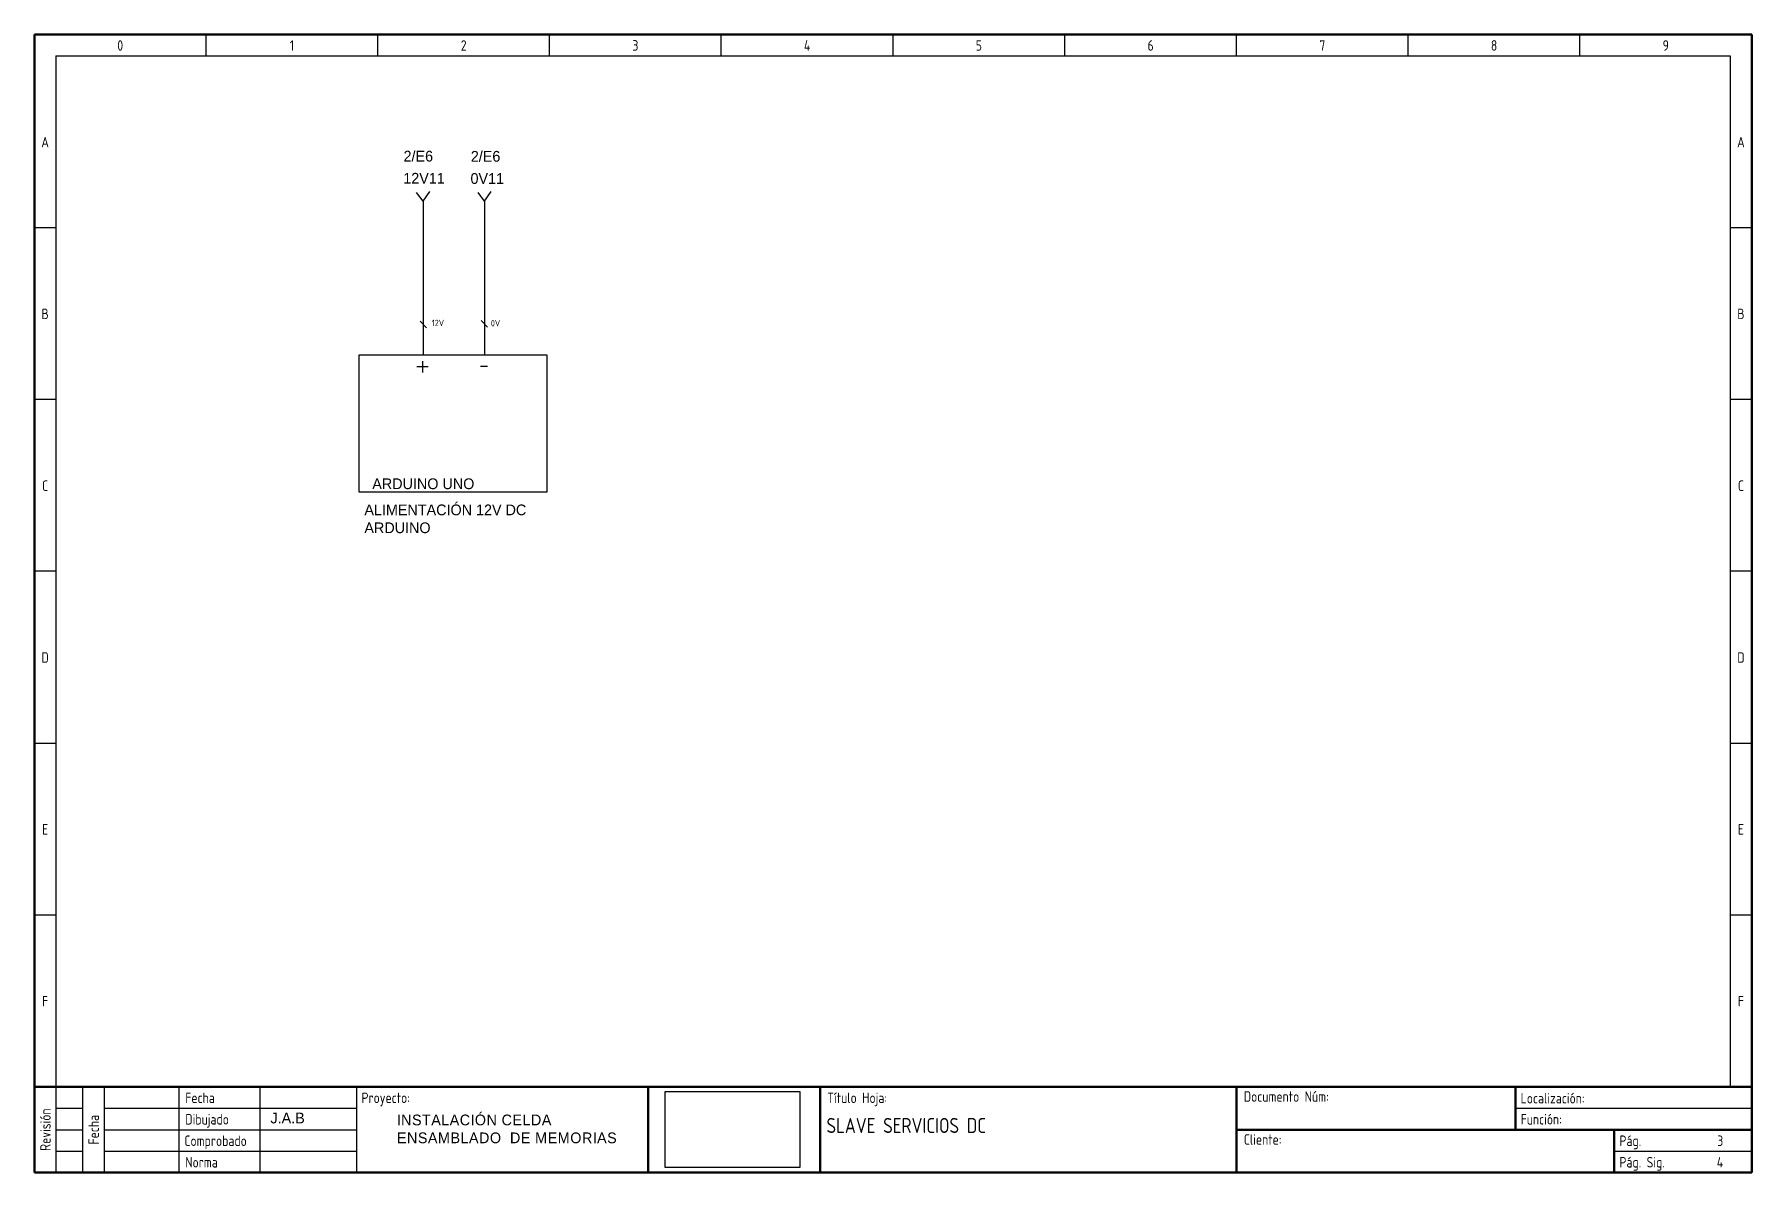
# Model space of a CAD drawing. Header units: millimetres. Extents: x 0 to 400, y 0 to 265.
import ezdxf
from ezdxf.enums import TextEntityAlignment as Align

# ---------------------------------------------------------------- set-up
doc = ezdxf.new("R2010")
doc.units = ezdxf.units.MM
doc.linetypes.add('Caddy_Solid', pattern=[0])
doc.layers.add('Caddy_1', color=7, linetype='Continuous', lineweight=25)
doc.styles.add('Caddy_Vectorfont1p', font='isocp___.ttf', dxfattribs={"width": 0.9})
picture_1 = doc.add_image_def('image1.jpg', size_in_pixel=(592, 334))

# ---------------------------------------------------------------- blocks, each defined once
blk = doc.blocks.new('Blk3')
at = {"layer": 'Caddy_1', "linetype": 'Caddy_Solid', "lineweight": 50}
for p, q in [((10, 30), (410, 30)), ((153, 30), (153, 10)), ((193, 30), (193, 10)), ((290, 30), (290, 10)), ((355, 20), (355, 30)), ((290, 20), (410, 20)), ((378, 10), (378, 20)), ((410, 10), (10, 10))]:
    blk.add_line(p, q, dxfattribs=at)
at = {"layer": 'Caddy_1', "linetype": 'Caddy_Solid', "lineweight": 25}
for p, q in [((10, 30), (15, 30)), ((15, 30), (15, 10)), ((21.25, 30), (21.25, 10)), ((26.25, 30), (26.25, 10)), ((43.75, 10), (43.75, 30)), ((62.5, 30), (62.5, 10)), ((85, 30), (85, 10)), ((15, 25), (21.25, 25)), ((26.25, 25), (85, 25)), ((355, 25), (410, 25)), ((15, 20), (21.25, 20)), ((26.25, 20), (85, 20)), ((15, 15), (21.25, 15)), ((26.25, 15), (85, 15)), ((378, 15), (410, 15))]:
    blk.add_line(p, q, dxfattribs=at)
at = {"layer": 'Caddy_1', "lineweight": 25, "style": 'Caddy_Vectorfont1p', "width": 0.9}
for s, p in [('Fecha', (45.15, 26.2)), ('Proyecto:', (86.2, 26.2)), ('Título Hoja:', (194.7, 26.2)), ('Documento Núm:', (291.7, 26.5)), ('Localización:', (356.2, 26.1)), ('Dibujado', (45.15, 21.2)), ('Función:', (356.2, 21.2)), ('Comprobado', (44.94, 16.2)), ('Cliente:', (291.7, 16.5)), ('Pág.', (379.2, 16.2)), ('Norma', (45.15, 11.2)), ('Pág. Sig.', (379.2, 11.2))]:
    blk.add_text(s, height=2.45, dxfattribs=at).set_placement(p)
for s, p in [('Revisión', (13.8, 20)), ('Fecha', (25.05, 20))]:
    blk.add_text(s, height=2.45, rotation=90, dxfattribs=at).set_placement(p, align=Align.CENTER)
blk = doc.blocks.new('Blk4')
at = {"layer": 'Caddy_1', "linetype": 'Caddy_Solid', "lineweight": 50}
for p, q in [((10, 10), (10, 275)), ((10, 275), (410, 275)), ((410, 275), (410, 10))]:
    blk.add_line(p, q, dxfattribs=at)
at = {"layer": 'Caddy_1', "linetype": 'Caddy_Solid', "lineweight": 25}
for p, q in [((50, 270), (50, 275)), ((90, 270), (90, 275)), ((130, 270), (130, 275)), ((170, 270), (170, 275)), ((210, 270), (210, 275)), ((250, 270), (250, 275)), ((290, 270), (290, 275)), ((330, 270), (330, 275)), ((370, 270), (370, 275)), ((15, 270), (15, 30)), ((15, 270), (405, 270)), ((405, 270), (405, 30)), ((15, 230), (10, 230)), ((410, 230), (405, 230)), ((15, 190), (10, 190)), ((410, 190), (405, 190)), ((15, 150), (10, 150)), ((410, 150), (405, 150)), ((10, 110), (15, 110)), ((405, 110), (410, 110)), ((10, 70), (15, 70)), ((405, 70), (410, 70))]:
    blk.add_line(p, q, dxfattribs=at)
at = {"layer": 'Caddy_1', "lineweight": 25, "style": 'Caddy_Vectorfont1p', "width": 0.9}
for s, p in [('0', (30, 271.2)), ('1', (70, 271.2)), ('2', (110, 271.2)), ('3', (150, 271.2)), ('4', (190, 271.2)), ('5', (230, 271.2)), ('6', (270, 271.2)), ('7', (310, 271.2)), ('8', (350, 271.2)), ('9', (390, 271.2)), ('A', (12.5, 248.7)), ('A', (407.5, 248.7)), ('B', (12.5, 208.7)), ('B', (407.5, 208.7)), ('C', (12.5, 168.7)), ('C', (407.5, 168.7)), ('D', (12.5, 128.7)), ('D', (407.5, 128.7)), ('E', (12.5, 88.7)), ('E', (407.5, 88.7)), ('F', (12.5, 48.7)), ('F', (407.5, 48.7))]:
    blk.add_text(s, height=2.45, dxfattribs=at).set_placement(p, align=Align.CENTER)

msp = doc.modelspace()

# ---------------------------------------------------------------- linework, layer by layer
for p, q in [((90.54, 226.13, -1), (89.02, 228.09)), ((90.54, 226.13, -1), (92.1, 228.36)), ((104.85, 226.13), (103.33, 228.09, 1)), ((104.85, 226.13), (106.41, 228.36, 1)), ((89.81, 198.19, 0.03), (91.32, 196.62, 0.03)), ((104.03, 198.32), (105.54, 196.75)), ((90.39, 188.84), (90.39, 186.22)), ((89.09, 187.59), (91.7, 187.59)), ((103.89, 187.68), (105.53, 187.68))]:
    msp.add_line(p, q)
at = {"linetype": 'Continuous'}
for p, q in [((90.54, 226.13, -1), (90.54, 190.36, -1)), ((104.85, 226.13), (104.85, 190.36))]:
    msp.add_line(p, q, dxfattribs=at)
msp.add_lwpolyline([(75.66, 158.36), (75.66, 190.36), (119.33, 190.36), (119.33, 158.36)], close=True)

# ---------------------------------------------------------------- block references
at = {"layer": 'Caddy_1'}
for name in ['Blk4', 'Blk3']:
    msp.add_blockref(name, (-10.02, -10.07), dxfattribs=at)

# ---------------------------------------------------------------- texts
at = {"char_height": 2.5, "attachment_point": 1}
for s, insert, width in [('{2/E6}', (85.97, 237.83), 12.5931), ('{2/E6}', (101.64, 237.79), 12.5931), ('{12V11}', (85.91, 232.68), 12.5931), ('{0V11}', (101.57, 232.63), 12.5931), ('{ARDUINO UNO}', (78.69, 161.56), 43.6773), ('{ALIMENTACIÓN 12V DC \\PARDUINO}', (76.85, 155.48), 52.0322), ('{\\C5;J.A.B}', (54.97, 13.9), 20.0109), ('{\\C5;\\T1.05;INSTALACIÓN CELDA ENSAMBLADO  DE MEMORIAS}', (84.43, 13.45), 51.3134)]:
    msp.add_mtext(s, dxfattribs=dict(at, insert=insert, width=width))
at = {"layer": 'Caddy_1', "lineweight": 25, "style": 'Caddy_Vectorfont1p', "width": 0.9}
for s, p in [('12V', (95.42, 197, 0.03)), ('0V', (108.49, 196.94, 0.31))]:
    msp.add_text(s, height=1.5, dxfattribs=at).set_placement(p, align=Align.RIGHT)
at = {"layer": 'Caddy_1', "color": 5, "lineweight": 25, "true_color": 0x0000ff, "style": 'Caddy_Vectorfont1p', "width": 0.9}
msp.add_text('SLAVE SERVICIOS DC', height=3.5, dxfattribs=at).set_placement((184.49, 9.16, -1))
for s, p in [('3', (393.35, 6.13, -1)), ('4', (393.35, 1.13, -1))]:
    msp.add_text(s, height=2.45, dxfattribs=at).set_placement(p, align=Align.RIGHT)

# ---------------------------------------------------------------- pictures from other files: only their frames are drawn
image = msp.add_image(picture_1, insert=(146.94, 1.12), size_in_units=(31.36, 17.69))

doc.saveas('drawing.dxf')
